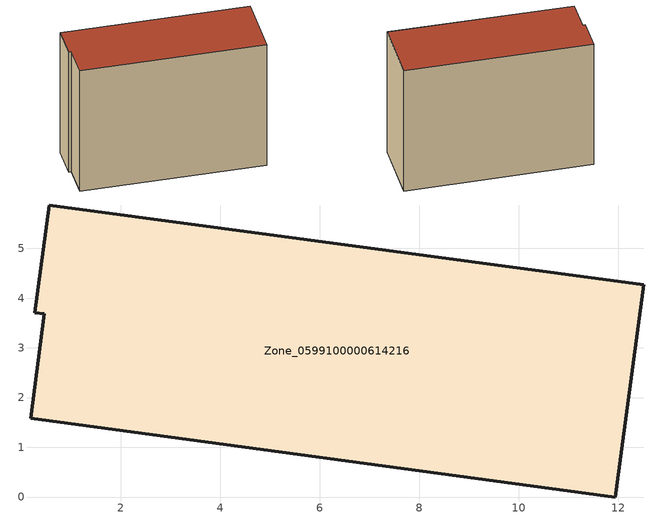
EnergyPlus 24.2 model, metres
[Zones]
Zone_0599100000614216
 floor ground (C_G): 0.19,1.58 0.46,3.68 0.27,3.71 0.56,5.87 12.51,4.27 11.94,0 z0
 wall outside (C_F): 11.94,0 12.51,4.27 0.56,5.87 0.27,3.71 0.46,3.68 0.19,1.58 11.94,0 z0:9.01
 roof outside (C_R): 0.46,3.68 0.19,1.58 11.94,0 12.51,4.27 0.56,5.87 0.27,3.71 z9.01
[BUILDING]
Pand.0599100000614216: North Axis=0; Terrain=City; Loads Convergence Tolerance Value=0.04; Temperature Convergence Tolerance Value=0.4; Solar Distribution=FullExterior; Maximum Number of Warmup Days=25; Minimum Number of Warmup Days=1
[Site:Location]
Rotterdam.The.Hague.AP_ZH_NLD Design_Conditions: Latitude=51.96; Longitude=4.45; Time Zone=1; Elevation=-4.5
[SITE:GROUNDTEMPERATURE:BUILDINGSURFACE]
18, 18, 18, 18, 18, 18, 18, 18, 18, 18, 18, 18
[MATERIAL] Thermal Absorptance=0.9; Solar Absorptance=0.7; Visible Absorptance=0.7
Name | Roughness | Thickness | Conductivity | Density | Specific Heat
G.TI.1946 | MediumSmooth | 0.15 | 1 | 540 | 1210
F.TI.1946 | Rough | 0.3 | 0.857143 | 1920 | 840
R.TI.1946 | MediumRough | 0.2 | 0.1 | 1500 | 1000
[CONSTRUCTION]
C_G: G.TI.1946
C_F: F.TI.1946
C_R: R.TI.1946
[ZONE]
Zone_0599100000614216: Type=1; Multiplier=1; Ceiling Height=Autocalculate; Volume=Autocalculate; Floor Area=autocalculate; Part of Total Floor Area=Yes
[ZONEINFILTRATION:DESIGNFLOWRATE]
Infil_Zone_0599100000614216: Zone or ZoneList or Space or SpaceList=Zone_0599100000614216; Schedule=AlwaysOn; Design Flow Rate Calculation Method=Flow/Area; Flow Rate per Floor Area=0.003; Constant Term Coefficient=1; Temperature Term Coefficient=0; Velocity Term Coefficient=0; Velocity Squared Term Coefficient=0
[HVACTEMPLATE:ZONE:IDEALLOADSAIRSYSTEM]
Zone_0599100000614216: Maximum Heating Supply Air Temperature=50; Minimum Cooling Supply Air Temperature=13; Maximum Heating Supply Air Humidity Ratio=0.0156; Minimum Cooling Supply Air Humidity Ratio=0.0077; Heating Limit=NoLimit; Cooling Limit=NoLimit; Dehumidification Control Type=ConstantSensibleHeatRatio; Cooling Sensible Heat Ratio=0.7; Dehumidification Setpoint=60; Humidification Control Type=None; Humidification Setpoint=30; Outdoor Air Method=None; Outdoor Air Flow Rate per Person=0.00944; Outdoor Air Flow Rate per Zone Floor Area=0; Outdoor Air Flow Rate per Zone=0; Demand Controlled Ventilation Type=None; Outdoor Air Economizer Type=NoEconomizer; Heat Recovery Type=None; Sensible Heat Recovery Effectiveness=0.7; Latent Heat Recovery Effectiveness=0.65
[ZONECONTROL:THERMOSTAT]
ThermostatControl_Zone_0599100000614216: Zone or ZoneList=Zone_0599100000614216; Control Type Schedule=DualSetpointControlType; Control 1=Thermostat_Zone_0599100000614216; Temperature Difference Between Cutout And Setpoint=0
[THERMOSTATSETPOINT:DUALSETPOINT]
Thermostat_Zone_0599100000614216: Heating Setpoint Temperature Schedule=HeatingSetpoint_Zone_0599100000614216; Cooling Setpoint Temperature Schedule=CoolingSetpoint_Zone_0599100000614216
[SCHEDULE:COMPACT]
HeatingSetpoint_Zone_0599100000614216: Through: 12/31, For: AllDays, Until: 24:00, 21
CoolingSetpoint_Zone_0599100000614216: Through: 12/31, For: AllDays, Until: 24:00, 24
DualSetpointControlType: Through: 12/31, For: AllDays, Until: 24:00, 4
AlwaysOn: Through: 12/31, For: AllDays, Until: 24:00, 1
